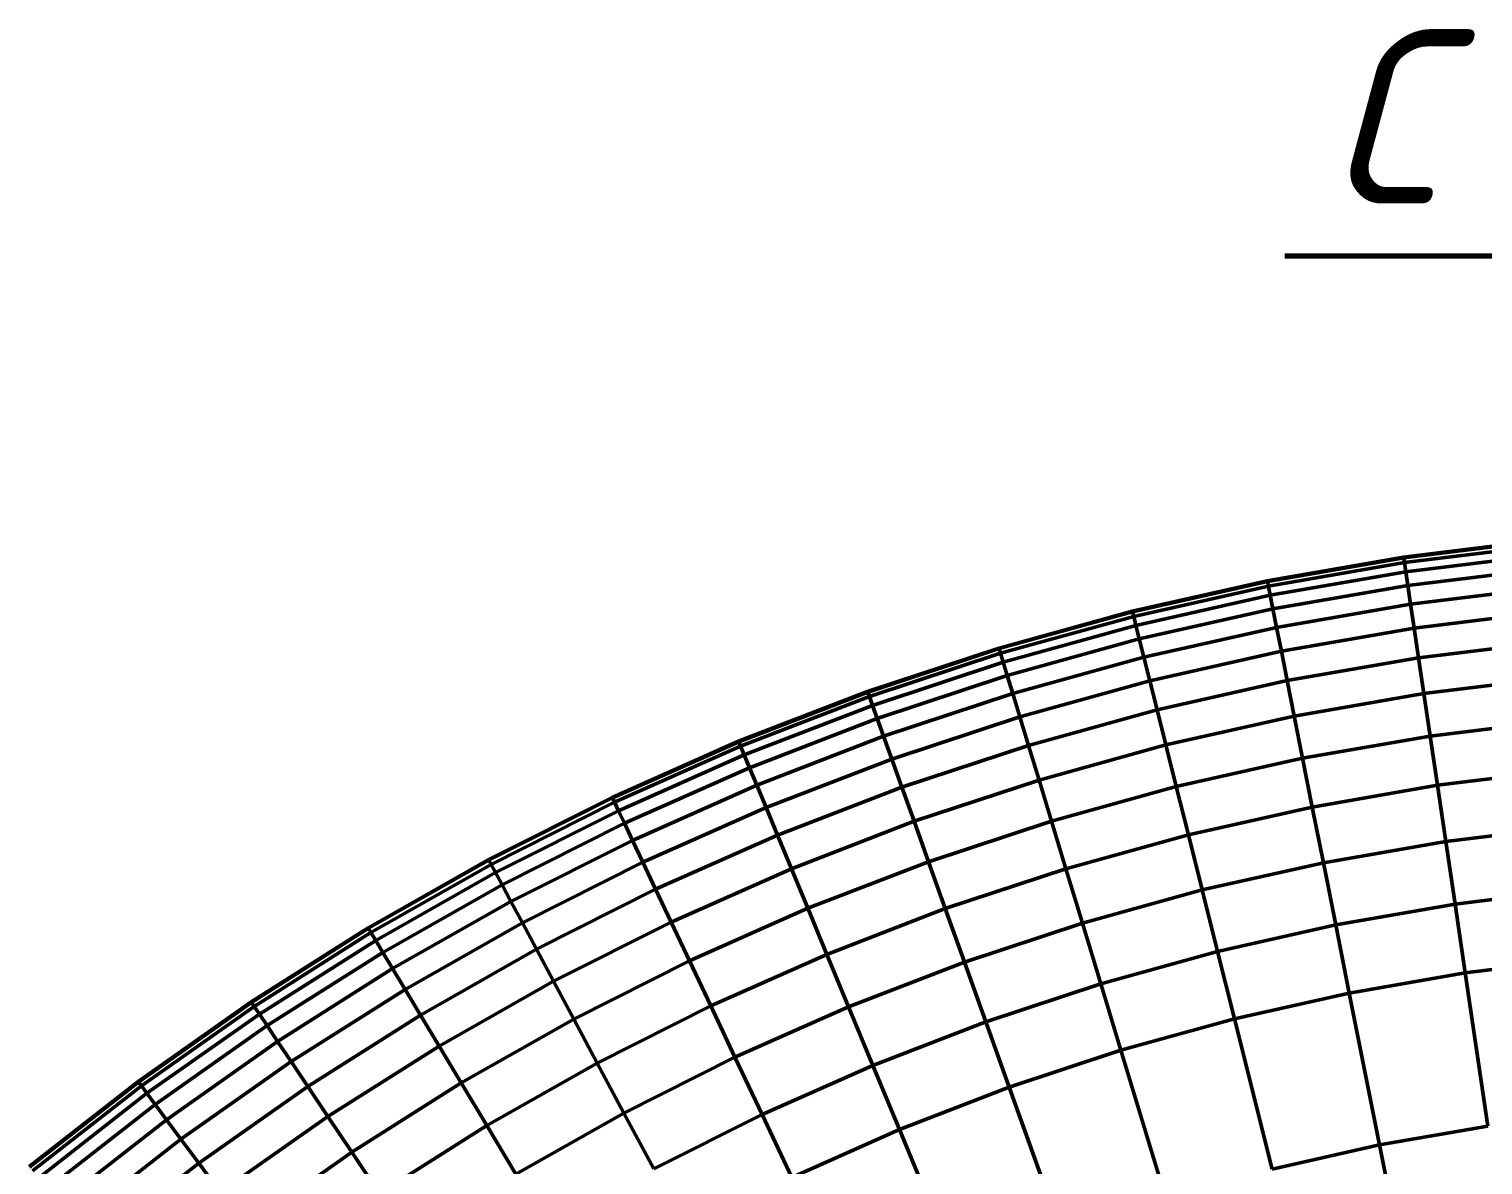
# Model space of a CAD drawing. Header units: millimetres. Extents: x -232 to 1390, y -69 to 653.
# Drawn here: x 117.43 to 159.19, y 192.55 to 225.17 of the extents above; entities that cross this region are included whole.
import ezdxf

# ---------------------------------------------------------------- set-up
doc = ezdxf.new("R2010")
doc.units = ezdxf.units.MM
doc.linetypes.add('CHAIN', pattern=[0.7087, 0.4724, -0.0591, 0.1181, -0.0591])
doc.layers.add('Видимый контур (ГОСТ)', color=7, linetype='Continuous', lineweight=50)
doc.layers.add('Линия  разреза (ГОСТ)', color=7, linetype='CHAIN', lineweight=70)
doc.styles.add('Увеличенный текст (ГОСТ)', font='GOST Common Italic.ttf')

# ---------------------------------------------------------------- blocks, each defined once
blk = doc.blocks.new('2dTransSection1')
at = {"layer": 'Линия  разреза (ГОСТ)', "linetype": 'Continuous'}
blk.add_line((153.5, 218.655), (162.797, 218.655), dxfattribs=at)
at = {"layer": 'Линия  разреза (ГОСТ)', "insert": (154.593, 220.155), "char_height": 5, "attachment_point": 7, "style": 'Увеличенный текст (ГОСТ)'}
blk.add_mtext('C', dxfattribs=at)

msp = doc.modelspace()

# ---------------------------------------------------------------- linework, layer by layer
at = {"layer": 'Видимый контур (ГОСТ)'}
for p, q in [((160.86, 210.492), (156.915, 210.005)), ((160.862, 210.473), (156.918, 209.987)), ((160.875, 210.335), (156.938, 209.849)), ((156.915, 210.005), (152.999, 209.326)), ((156.918, 209.987), (153.003, 209.308)), ((156.938, 209.849), (153.03, 209.171)), ((156.915, 210.005), (156.918, 209.987)), ((156.918, 209.987), (156.938, 209.849)), ((156.938, 209.849), (156.977, 209.586)), ((160.901, 210.07), (156.977, 209.586)), ((160.941, 209.672), (157.036, 209.19)), ((149.121, 208.455), (152.999, 209.326)), ((149.126, 208.437), (153.003, 209.308)), ((152.999, 209.326), (153.003, 209.308)), ((153.003, 209.308), (153.03, 209.171)), ((156.977, 209.586), (153.082, 208.91)), ((156.977, 209.586), (157.036, 209.19)), ((149.16, 208.302), (153.03, 209.171)), ((149.224, 208.044), (153.082, 208.91)), ((153.03, 209.171), (153.082, 208.91)), ((153.082, 208.91), (153.16, 208.518)), ((157.036, 209.19), (153.16, 208.518)), ((157.036, 209.19), (157.116, 208.653)), ((160.994, 209.131), (157.116, 208.653)), ((145.291, 207.395), (149.121, 208.455)), ((145.296, 207.377), (149.126, 208.437)), ((149.121, 208.455), (149.126, 208.437)), ((149.126, 208.437), (149.16, 208.302)), ((149.322, 207.656), (153.16, 208.518)), ((153.16, 208.518), (153.266, 207.985)), ((157.116, 208.653), (153.266, 207.985)), ((157.116, 208.653), (157.218, 207.966)), ((161.062, 208.44), (157.218, 207.966)), ((145.337, 207.244), (149.16, 208.302)), ((145.414, 206.989), (149.224, 208.044)), ((149.16, 208.302), (149.224, 208.044)), ((149.224, 208.044), (149.322, 207.656)), ((145.53, 206.606), (149.322, 207.656)), ((149.322, 207.656), (149.453, 207.129)), ((149.453, 207.129), (153.266, 207.985)), ((153.266, 207.985), (153.402, 207.304)), ((157.218, 207.966), (153.402, 207.304)), ((157.218, 207.966), (157.344, 207.115)), ((161.146, 207.584), (157.344, 207.115)), ((145.291, 207.395), (141.517, 206.148)), ((145.296, 207.377), (141.523, 206.131)), ((145.337, 207.244), (141.57, 206)), ((145.291, 207.395), (145.296, 207.377)), ((145.296, 207.377), (145.337, 207.244)), ((145.337, 207.244), (145.414, 206.989)), ((149.622, 206.455), (153.402, 207.304)), ((153.402, 207.304), (153.569, 206.46)), ((145.414, 206.989), (141.66, 205.749)), ((145.414, 206.989), (145.53, 206.606)), ((145.688, 206.087), (149.453, 207.129)), ((149.453, 207.129), (149.622, 206.455)), ((157.344, 207.115), (153.569, 206.46)), ((157.344, 207.115), (157.496, 206.087)), ((145.53, 206.606), (141.795, 205.372)), ((145.53, 206.606), (145.688, 206.087)), ((145.889, 205.422), (149.622, 206.455)), ((149.622, 206.455), (149.831, 205.621)), ((149.831, 205.621), (153.569, 206.46)), ((153.569, 206.46), (153.772, 205.441)), ((161.248, 206.549), (157.496, 206.087)), ((141.517, 206.148), (137.809, 204.718)), ((141.523, 206.131), (137.816, 204.701)), ((141.57, 206), (137.869, 204.572)), ((141.517, 206.148), (141.523, 206.131)), ((141.523, 206.131), (141.57, 206)), ((141.57, 206), (141.66, 205.749)), ((145.688, 206.087), (141.977, 204.861)), ((145.688, 206.087), (145.889, 205.422)), ((157.496, 206.087), (153.772, 205.441)), ((157.496, 206.087), (157.677, 204.868)), ((141.66, 205.749), (137.971, 204.326)), ((141.66, 205.749), (141.795, 205.372)), ((146.139, 204.599), (149.831, 205.621)), ((149.831, 205.621), (150.084, 204.612)), ((141.795, 205.372), (138.124, 203.957)), ((141.795, 205.372), (141.977, 204.861)), ((145.889, 205.422), (142.212, 204.207)), ((145.889, 205.422), (146.139, 204.599)), ((150.084, 204.612), (153.772, 205.441)), ((153.772, 205.441), (154.012, 204.232)), ((161.369, 205.323), (157.677, 204.868)), ((134.175, 203.107), (137.809, 204.718)), ((134.183, 203.09), (137.816, 204.701)), ((137.809, 204.718), (137.816, 204.701)), ((137.816, 204.701), (137.869, 204.572)), ((141.977, 204.861), (138.332, 203.455)), ((141.977, 204.861), (142.212, 204.207)), ((157.677, 204.868), (154.012, 204.232)), ((157.677, 204.868), (157.887, 203.452)), ((134.243, 202.965), (137.869, 204.572)), ((134.356, 202.724), (137.971, 204.326)), ((137.869, 204.572), (137.971, 204.326)), ((137.971, 204.326), (138.124, 203.957)), ((146.139, 204.599), (142.501, 203.397)), ((146.139, 204.599), (146.441, 203.604)), ((146.441, 203.604), (150.084, 204.612)), ((150.084, 204.612), (150.383, 203.417)), ((134.528, 202.362), (138.124, 203.957)), ((138.124, 203.957), (138.332, 203.455)), ((142.212, 204.207), (138.598, 202.813)), ((142.212, 204.207), (142.501, 203.397)), ((150.383, 203.417), (154.012, 204.232)), ((154.012, 204.232), (154.292, 202.828)), ((161.509, 203.898), (157.887, 203.452)), ((134.76, 201.872), (138.332, 203.455)), ((138.332, 203.455), (138.598, 202.813)), ((146.441, 203.604), (142.851, 202.418)), ((146.441, 203.604), (146.798, 202.425)), ((146.798, 202.425), (150.383, 203.417)), ((150.383, 203.417), (150.731, 202.028)), ((157.887, 203.452), (154.292, 202.828)), ((157.887, 203.452), (158.127, 201.84)), ((130.625, 201.32), (134.175, 203.107)), ((130.634, 201.304), (134.183, 203.09)), ((134.175, 203.107), (134.183, 203.09)), ((134.183, 203.09), (134.243, 202.965)), ((142.501, 203.397), (138.927, 202.018)), ((142.501, 203.397), (142.851, 202.418)), ((130.699, 201.181), (134.243, 202.965)), ((130.825, 200.946), (134.356, 202.724)), ((134.243, 202.965), (134.356, 202.724)), ((134.356, 202.724), (134.528, 202.362)), ((135.057, 201.243), (138.598, 202.813)), ((138.598, 202.813), (138.927, 202.018)), ((150.731, 202.028), (154.292, 202.828)), ((154.292, 202.828), (154.61, 201.229)), ((131.014, 200.593), (134.528, 202.362)), ((134.528, 202.362), (134.76, 201.872)), ((142.851, 202.418), (139.325, 201.058)), ((142.851, 202.418), (143.267, 201.258)), ((146.798, 202.425), (143.267, 201.258)), ((146.798, 202.425), (147.214, 201.055)), ((161.669, 202.276), (158.127, 201.84)), ((131.269, 200.115), (134.76, 201.872)), ((134.76, 201.872), (135.057, 201.243)), ((135.424, 200.466), (138.927, 202.018)), ((138.927, 202.018), (139.325, 201.058)), ((147.214, 201.055), (150.731, 202.028)), ((150.731, 202.028), (151.127, 200.447)), ((158.127, 201.84), (154.61, 201.229)), ((158.127, 201.84), (158.394, 200.039)), ((130.625, 201.32), (127.167, 199.361)), ((130.625, 201.32), (130.634, 201.304)), ((130.634, 201.304), (127.176, 199.345)), ((130.699, 201.181), (127.248, 199.226)), ((130.825, 200.946), (127.385, 198.998)), ((130.634, 201.304), (130.699, 201.181)), ((130.699, 201.181), (130.825, 200.946)), ((130.825, 200.946), (131.014, 200.593)), ((131.597, 199.501), (135.057, 201.243)), ((135.057, 201.243), (135.424, 200.466)), ((135.869, 199.526), (139.325, 201.058)), ((139.325, 201.058), (139.796, 199.92)), ((143.267, 201.258), (139.796, 199.92)), ((143.267, 201.258), (143.749, 199.91)), ((147.214, 201.055), (143.749, 199.91)), ((147.214, 201.055), (147.687, 199.495)), ((151.127, 200.447), (154.61, 201.229)), ((154.61, 201.229), (154.965, 199.444)), ((131.014, 200.593), (127.591, 198.654)), ((131.014, 200.593), (131.269, 200.115)), ((131.269, 200.115), (127.87, 198.189)), ((131.269, 200.115), (131.597, 199.501)), ((132.003, 198.743), (135.424, 200.466)), ((135.424, 200.466), (135.869, 199.526)), ((147.687, 199.495), (151.127, 200.447)), ((151.127, 200.447), (151.569, 198.681)), ((161.847, 200.465), (158.394, 200.039)), ((136.396, 198.412), (139.796, 199.92)), ((139.796, 199.92), (140.344, 198.597)), ((143.749, 199.91), (140.344, 198.597)), ((143.749, 199.91), (144.298, 198.376)), ((158.394, 200.039), (154.965, 199.444)), ((158.394, 200.039), (158.687, 198.063)), ((127.167, 199.361), (123.809, 197.235)), ((127.176, 199.345), (123.819, 197.219)), ((127.167, 199.361), (127.176, 199.345)), ((127.176, 199.345), (127.248, 199.226)), ((131.597, 199.501), (128.227, 197.592)), ((131.597, 199.501), (132.003, 198.743)), ((132.492, 197.826), (135.869, 199.526)), ((135.869, 199.526), (136.396, 198.412)), ((147.687, 199.495), (144.298, 198.376)), ((147.687, 199.495), (148.216, 197.753)), ((151.569, 198.681), (154.965, 199.444)), ((154.965, 199.444), (155.355, 197.485)), ((127.248, 199.226), (123.897, 197.104)), ((127.385, 198.998), (124.044, 196.882)), ((127.248, 199.226), (127.385, 198.998)), ((127.385, 198.998), (127.591, 198.654)), ((127.591, 198.654), (124.267, 196.55)), ((127.591, 198.654), (127.87, 198.189)), ((132.003, 198.743), (128.669, 196.855)), ((132.003, 198.743), (132.492, 197.826)), ((133.073, 196.74), (136.396, 198.412)), ((136.396, 198.412), (137.008, 197.118)), ((137.008, 197.118), (140.344, 198.597)), ((140.344, 198.597), (140.968, 197.091)), ((148.216, 197.753), (151.569, 198.681)), ((151.569, 198.681), (152.055, 196.744)), ((162.043, 198.477), (158.687, 198.063)), ((127.87, 198.189), (124.568, 196.098)), ((127.87, 198.189), (128.227, 197.592)), ((144.298, 198.376), (140.968, 197.091)), ((144.298, 198.376), (144.911, 196.662)), ((158.687, 198.063), (155.355, 197.485)), ((158.687, 198.063), (159.339, 193.665)), ((128.227, 197.592), (124.954, 195.52)), ((128.227, 197.592), (128.669, 196.855)), ((132.492, 197.826), (129.203, 195.963)), ((132.492, 197.826), (133.073, 196.74)), ((148.216, 197.753), (144.911, 196.662)), ((148.216, 197.753), (148.795, 195.842)), ((120.56, 194.946), (123.809, 197.235)), ((120.571, 194.931), (123.819, 197.219)), ((123.809, 197.235), (123.819, 197.219)), ((123.819, 197.219), (123.897, 197.104)), ((152.055, 196.744), (155.355, 197.485)), ((155.355, 197.485), (156.222, 193.124)), ((120.653, 194.82), (123.897, 197.104)), ((120.812, 194.606), (124.044, 196.882)), ((123.897, 197.104), (124.044, 196.882)), ((124.044, 196.882), (124.267, 196.55)), ((128.669, 196.855), (125.432, 194.805)), ((128.669, 196.855), (129.203, 195.963)), ((133.073, 196.74), (129.837, 194.906)), ((133.073, 196.74), (133.748, 195.477)), ((133.748, 195.477), (137.008, 197.118)), ((137.008, 197.118), (137.705, 195.645)), ((137.705, 195.645), (140.968, 197.091)), ((140.968, 197.091), (141.664, 195.409)), ((148.795, 195.842), (152.055, 196.744)), ((152.055, 196.744), (153.135, 192.431)), ((121.05, 194.284), (124.267, 196.55)), ((124.267, 196.55), (124.568, 196.098)), ((144.911, 196.662), (141.664, 195.409)), ((144.911, 196.662), (145.584, 194.781)), ((121.374, 193.848), (124.568, 196.098)), ((124.568, 196.098), (124.954, 195.52)), ((129.203, 195.963), (126.01, 193.941)), ((129.203, 195.963), (129.837, 194.906)), ((121.788, 193.29), (124.954, 195.52)), ((124.954, 195.52), (125.432, 194.805)), ((133.748, 195.477), (130.573, 193.678)), ((133.748, 195.477), (134.517, 194.04)), ((134.517, 194.04), (137.705, 195.645)), ((137.705, 195.645), (138.483, 193.999)), ((148.795, 195.842), (145.584, 194.781)), ((148.795, 195.842), (150.086, 191.587)), ((138.483, 193.999), (141.664, 195.409)), ((141.664, 195.409), (142.429, 193.564)), ((117.426, 192.501), (120.56, 194.946)), ((117.438, 192.486), (120.571, 194.931)), ((117.526, 192.379), (120.653, 194.82)), ((120.56, 194.946), (120.571, 194.931)), ((120.571, 194.931), (120.653, 194.82)), ((120.653, 194.82), (120.812, 194.606)), ((122.3, 192.599), (125.432, 194.805)), ((125.432, 194.805), (126.01, 193.941)), ((129.837, 194.906), (126.694, 192.917)), ((129.837, 194.906), (130.573, 193.678)), ((145.584, 194.781), (142.429, 193.564)), ((145.584, 194.781), (147.082, 190.595)), ((117.695, 192.173), (120.812, 194.606)), ((117.949, 191.864), (121.05, 194.284)), ((120.812, 194.606), (121.05, 194.284)), ((121.05, 194.284), (121.374, 193.848)), ((118.293, 191.444), (121.374, 193.848)), ((121.374, 193.848), (121.788, 193.29)), ((122.919, 191.764), (126.01, 193.941)), ((126.01, 193.941), (126.694, 192.917)), ((134.517, 194.04), (131.411, 192.28)), ((134.517, 194.04), (135.375, 192.434)), ((135.375, 192.434), (138.483, 193.999)), ((138.483, 193.999), (139.337, 192.193)), ((130.573, 193.678), (127.49, 191.726)), ((130.573, 193.678), (131.411, 192.28)), ((139.337, 192.193), (142.429, 193.564)), ((142.429, 193.564), (144.13, 189.456)), ((159.339, 193.665), (156.222, 193.124)), ((118.734, 190.907), (121.788, 193.29)), ((121.788, 193.29), (122.3, 192.599)), ((153.135, 192.431), (156.222, 193.124)), ((156.222, 193.124), (157.173, 188.343)), ((119.28, 190.242), (122.3, 192.599)), ((122.3, 192.599), (122.919, 191.764)), ((123.653, 190.775), (126.694, 192.917)), ((126.694, 192.917), (127.49, 191.726))]:
    msp.add_line(p, q, dxfattribs=at)

# ---------------------------------------------------------------- block references
at = {"layer": 'Линия  разреза (ГОСТ)'}
msp.add_blockref('2dTransSection1', (0, 0), dxfattribs=at)

doc.saveas('drawing.dxf')
